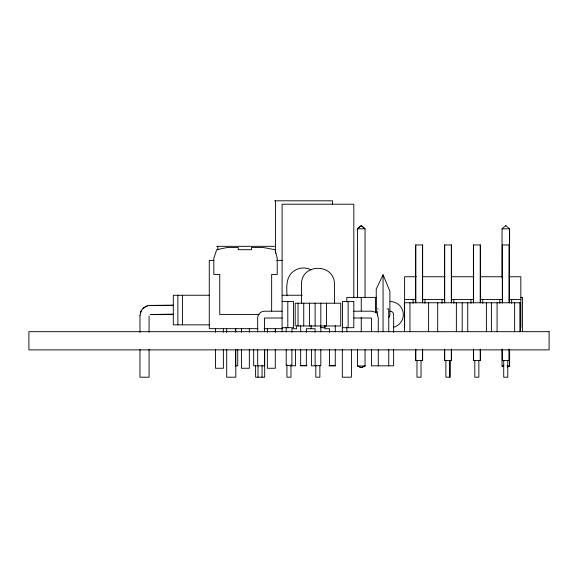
<?xml version="1.0" encoding="UTF-8"?>
<svg xmlns="http://www.w3.org/2000/svg" width="578" height="578" viewBox="0 0 578 578"><rect width="100%" height="100%" fill="white"/><g stroke="black" fill="none" stroke-linecap="round" stroke-linejoin="round"><path stroke-width="0.87" d="M353.808 297.562L353.823 204.207L282.1 204.207L282.1 331.678M173.212 305.791L173.256 305.126L149.883 305.43M139.97 315.444L141.314 310.531M140.281 313.081C141.466 308.84 145.418 305.422 149.919 305.502L173.321 305.502M388.864 317.647L389.89 315.176L389.89 291.276L383.062 274.774L376.235 289.007L376.235 313.283M505.837 225.615L502 228.816L509.543 228.816L509.543 277.534L509.623 228.816L505.764 225.615M142.947 308.471L147.556 305.813M507.311 366.972L509.543 365.968L509.543 349.726M507.347 366.972L509.623 365.968L509.623 349.726M150.54 314.526L173.349 314.1M274.586 200.804L332.451 200.804L332.451 204.41M216.772 246.322L274.644 246.322M213.831 260.382L209.279 260.382L209.279 328.665L257.839 328.665M276.718 260.382L282.115 260.382M416.319 276.754L404.6 276.754L404.6 327.35M422.554 276.754L445.154 276.754M451.432 276.754L473.989 276.754M480.296 276.754L502.824 276.754M509.131 276.754L520.843 276.754L520.843 327.35M209.373 295.257L173.321 295.257L173.321 324.85L209.373 324.85M282.129 295.257L302.251 295.257M376.3 297.388L346.814 297.388L346.814 301.897M520.785 297.388L522.534 297.388M404.6 299.512L415.64 299.512M422.402 299.512L444.547 299.512M451.31 299.512L473.454 299.512M480.217 299.512L502.361 299.512M509.124 299.512L520.843 299.512M282.115 301.521L293.494 301.521L293.494 327.697L282.115 327.697M377.564 308.919L378.135 308.919M387.079 308.919L388.748 308.919L388.748 331.678M353.808 311.195L371.676 311.195L374.876 312.084M282.115 311.217L264.254 311.217C260.772 311.267 257.723 314.316 257.672 317.799L257.672 332.025M259.117 314.548L219.748 314.548L219.748 274.492L213.831 274.492L213.831 258.171L216.707 249.71L227.443 247.463L238.281 247.463L238.281 249.71L251.481 249.71L251.481 247.463L262.983 247.463L275.063 249.71L277.223 258.171L277.223 274.492L271.646 274.492L271.646 310.993M150.511 314.605L173.321 314.605M282.115 317.994L264.478 318.023L264.449 331.707M353.808 318.016L371.228 318.016M320.841 327.697L324.908 327.697L324.908 325.941M264.132 328.665L282.115 328.665M509.319 360.585L502.296 360.585L502.296 349.199M235.203 365.816L237.731 365.816L237.731 349.647M290.423 365.816L295.546 365.816L295.546 349.647M300.322 365.816L307.149 365.816M315.776 365.816L311.477 365.816L311.477 349.647M328.774 365.816L335.601 365.816M364.321 365.816L364.732 365.816M503.676 365.968L502 365.968L503.604 366.64M507.029 365.968L509.543 365.968M449.937 377.196L449.937 360.239L449.951 377.196L445.884 377.196L445.884 360.231M274.825 331.671L275.554 331.678L275.554 328.969M149.081 315.964L149.081 332.227M311.116 269.839C305.596 266.841 298.414 267.527 293.465 271.357C285.72 276.891 286.652 287.512 287.006 295.806M377.391 314.591L378.279 317.799L378.279 332.025M173.256 305.126L173.313 305.683M377.34 311.455L377.347 314.974M522.461 297.388L522.498 331.678M520.503 331.678L520.503 302.771L404.427 302.771L404.427 331.678M520.308 302.771L520.308 331.678M520.005 302.771L520.005 331.678M514.615 302.771L514.615 331.678M511.66 299.512L511.66 303.305M509.269 302.771L509.319 244.956L502.296 244.956L502.296 302.771M509.269 349.199L509.269 360.585M509.124 244.956L509.124 302.771M509.124 349.199L509.124 360.585M507.766 360.239L507.766 377.196L503.713 377.196L503.713 360.239M502.492 244.956L502.492 302.771M502.492 349.199L502.492 360.585M502.441 244.956L502.441 302.771M502.441 349.199L502.441 360.585M502.036 228.816L502 277.534M502 349.726L502.036 365.968M499.825 299.512L499.825 303.305M497.094 302.771L497.094 331.678M491.401 302.771L491.401 331.678M486.394 302.771L486.394 331.678M482.753 299.512L482.753 303.305M480.426 302.771L480.426 244.956L473.404 244.956L473.404 302.771M480.426 349.199L480.426 360.585L473.404 360.585L473.404 349.199M480.224 244.956L480.224 302.771M480.224 349.199L480.224 360.585M478.859 360.239L478.859 377.196L474.805 377.196L474.805 360.239M473.599 244.956L473.599 302.771M473.599 349.199L473.599 360.585M470.918 299.512L470.918 303.305M467.739 302.771L467.739 331.678M462.212 302.771L462.212 331.678M456.36 302.771L456.36 331.678M453.846 299.512L453.846 303.305M451.526 302.771L451.526 244.956L444.511 244.956L444.511 302.771M451.526 349.199L451.526 360.585L444.511 360.585L444.511 349.199M451.331 244.956L451.331 302.771M451.331 349.199L451.331 360.585M444.706 244.956L444.706 302.771M444.706 349.199L444.706 360.585M442.011 299.512L442.011 303.305M437.705 302.771L437.705 331.678M428.609 302.771L428.609 331.678M424.938 299.512L424.938 303.305M422.634 302.771L422.634 244.956L415.611 244.956L415.611 302.771M422.634 349.199L422.634 360.585L415.611 360.585L415.611 349.199M422.439 244.956L422.439 302.771M422.439 349.199L422.439 360.585M421.03 360.231L421.03 377.196L416.984 377.196L416.984 360.239M415.806 244.956L415.806 302.771M415.806 349.199L415.806 360.585M413.104 299.512L413.104 303.305M409.947 302.771L409.947 331.678M393.64 317.112L393.64 332.444M393.618 349.574L393.64 365.816L371.452 365.816L371.452 349.661M388.748 349.647L388.748 365.816M383.062 274.774L383.062 331.678M378.279 349.813L378.279 365.816M375.722 297.388L375.722 312.727M371.452 318.247L371.452 331.707M365.05 297.388L365.05 228.816L361.301 225.615L357.507 228.816L357.507 297.388M365.05 349.726L365.05 365.968L361.322 367.644L357.507 365.968L357.507 349.726M361.257 297.388L361.257 310.921M361.257 317.243L361.257 331.678M351.424 349.56L351.424 377.196L342.321 377.196L342.321 349.285M348.122 301.521L348.122 327.697M346.814 327.162L346.836 331.678M342.321 326.772L342.321 332.177M335.262 325.631L335.262 331.859M335.262 349.647L335.262 365.657L329.568 365.657L329.568 349.444M334.467 303.674L334.467 284.448C334.864 262.954 301.066 262.954 301.463 284.448L301.463 303.674M329.568 332.336L329.568 328.73L324.836 328.73L324.836 325.356M326.498 303.226L326.498 325.985M320.812 303.226L320.812 331.859M320.812 349.647L320.812 365.657L315.118 365.657L315.118 349.444M319.872 365.592L319.872 377.196L315.826 377.196L315.826 365.592M315.118 303.226L315.118 325.985M315.118 332.336L315.118 328.73L306.354 328.73L306.354 332.328M311.087 325.356L311.087 328.73M309.425 303.226L309.425 325.985M306.354 349.394L306.354 365.571L300.668 365.571L300.668 349.589M303.739 303.226L303.739 325.985M300.668 325.624L300.668 331.837M298.046 303.226L298.046 325.985M297.591 325.602L297.591 325.985L340.724 325.985L340.724 303.226L295.199 303.226L295.199 325.985M296.637 325.356L296.637 328.73L291.904 328.73L291.904 332.328M291.904 349.394L291.904 365.571L286.211 365.571L286.211 349.589M290.972 364.704L290.972 377.196L286.919 377.196L286.919 364.704M287.808 301.521L287.808 327.697M286.211 327.401L286.211 331.837M275.554 200.804L275.554 253.15M275.287 328.665L275.287 332.263M275.287 349.358L275.287 368.258L267.368 368.258L267.368 349.358M267.368 328.665L267.368 332.263M264.702 349.452L264.702 377.196L255.599 377.196L255.599 365.491M264.449 349.661L264.449 365.816L253.663 365.816L253.663 349.647M262.065 365.592L262.065 377.196M258.012 365.592L258.012 377.196M257.672 349.813L257.672 365.816M249.342 328.665L249.342 332.263M249.342 349.358L249.342 368.258L241.423 368.258L241.423 349.358M241.423 328.665L241.423 332.263M235.795 328.636L235.795 332.227M235.795 349.322L235.795 377.196L226.692 377.196L226.692 349.452M235.571 329.012L235.571 331.707M235.571 349.661L235.571 365.816M226.692 328.868L226.692 332.451M223.39 328.665L223.39 332.263M223.39 349.358L223.39 368.258L215.471 368.258L215.471 349.358M217.74 246.322L217.74 249.92M215.471 328.665L215.471 332.263M182.424 295.257L182.424 324.85M177.872 295.257L177.872 324.85M149.081 349.285L149.081 377.196L139.97 377.196L139.97 349.452M139.97 315.371L139.97 332.451M390.229 301.521A13.084 13.084 0 0 1 393.618 327.249M390.143 311.195A3.417 3.417 0 0 1 393.228 316.238M361.272 225.615L357.507 228.816L365.05 228.816L361.272 225.615M365.05 365.968L361.286 367.644L357.507 365.968L365.05 365.968M353.808 301.521L342.429 301.521L342.429 327.697L353.808 327.697L353.808 301.521M549.1 331.678L28.9 331.678L28.9 349.885L549.1 349.885L549.1 331.678"/></g></svg>
